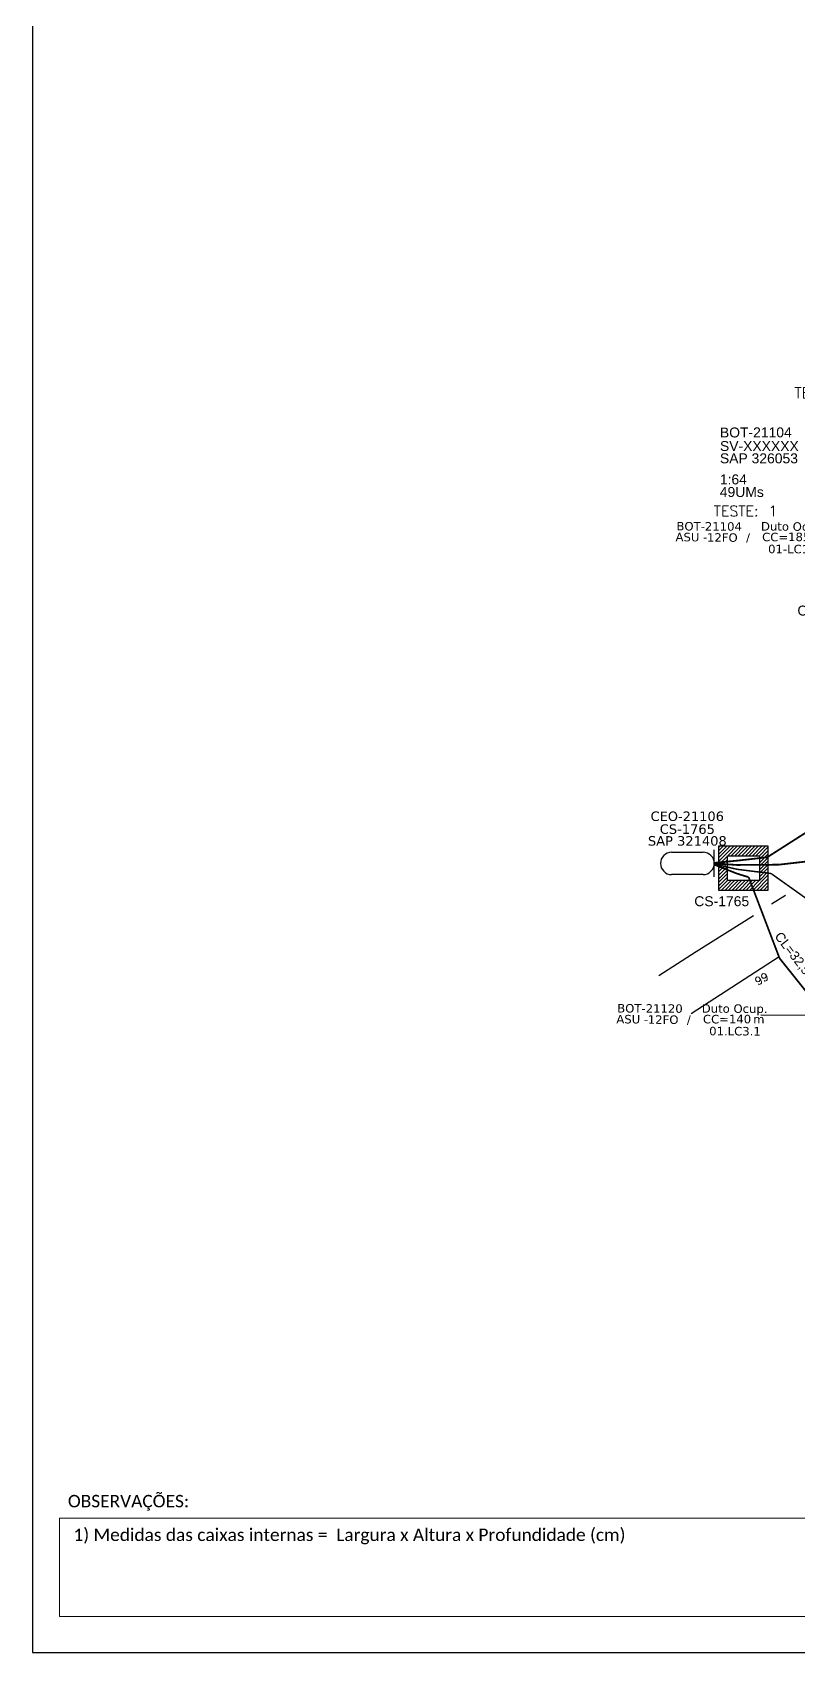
# Model space of a CAD drawing. Header units: inches. Extents: x 121829 to 126040, y 144778 to 145372.
# Drawn here: x 121828.6 to 122013.4, y 144778.4 to 145169 of the extents above; entities that cross this region are included whole.
import ezdxf
from ezdxf.enums import TextEntityAlignment as Align

# ---------------------------------------------------------------- set-up
doc = ezdxf.new("R2010")
doc.units = ezdxf.units.IN
doc.header["$MEASUREMENT"] = 0
for name, color, linetype in [('10.0-Cartográfico', 252, 'Continuous'), ('10.1-Caixas Subterrâneas', 5, 'Continuous'), ('20.4-CEOS', 1, 'Continuous'), ('20.5-CEO', 1, 'Continuous'), ('CAP a instalar', 1, 'Continuous'), ('label_cabos', 7, 'Continuous'), ('Metragem', 92, 'Continuous'), ('MUB', 252, 'Continuous')]:
    doc.layers.add(name, color=color, linetype=linetype)
doc.layers.add("20.0-LEGENDA DOS CDO'S", color=1, linetype='Continuous', lineweight=0)
doc.styles.add('ARIAL', font='arial.ttf')
doc.styles.add('ROMANS', font='ROMANS.SHX', dxfattribs={"height": 2.5})
doc.styles.add('siredit', font='verdana.ttf')
doc.styles.add('WMF-Calibri0', font='calibri.ttf')
doc.dimstyles.new('CC', dxfattribs={"dimtxt": 1, "dimasz": 2, "dimexe": 0.18, "dimexo": 0.0625, "dimgap": 0.09, "dimtad": 0, "dimdec": 0, "dimrnd": 1, "dimzin": 0, "dimdsep": 46, "dimtxsty": 'siredit', "dimblk": 'NONE', "dimcen": 0, "dimse1": 1, "dimse2": 1, "dimsd1": 1, "dimsd2": 1, "dimclrt": 7, "dimadec": 0, "dimazin": 0, "dimtfac": 1, "dimtdec": 0, "dimtofl": 0, "dimtmove": 0, "dimatfit": 3, "dimfxl": 0, "dimtolj": 1, "dimtzin": 0, "dimarcsym": 0})

# ---------------------------------------------------------------- blocks, each defined once
blk = doc.blocks.new('*X10')
at = {"color": 0, "linetype": 'Continuous'}
for p, q in [((-1.25, 0.34099), (-0.49099, 1.1)), ((-1.25, 0.517767), (-0.667767, 1.1)), ((-1.25, 0.694544), (-0.844544, 1.1)), ((-1.25, 0.87132), (-1.02132, 1.1)), ((-1.25, 1.048097), (-1.198097, 1.1)), ((-0.789214, 0.625), (-0.314214, 1.1)), ((-0.612437, 0.625), (-0.137437, 1.1)), ((-0.43566, 0.625), (0.03934, 1.1)), ((-0.258883, 0.625), (0.216117, 1.1)), ((-0.082107, 0.625), (0.392893, 1.1)), ((0.09467, 0.625), (0.56967, 1.1)), ((0.271447, 0.625), (0.746447, 1.1)), ((0.448223, 0.625), (0.923223, 1.1)), ((0.625, 0.625), (1.1, 1.1)), ((0.801777, 0.625), (1.25, 1.073223)), ((0.8035, 0.449947), (1.25, 0.896447)), ((-1.25, 0.164214), (-0.8035, 0.610714)), ((-1.25, -0.012563), (-0.8035, 0.433937)), ((-1.25, -0.18934), (-0.8035, 0.25716)), ((-1.25, -0.366117), (-0.8035, 0.080383)), ((0.8035, 0.27317), (1.25, 0.71967)), ((0.8035, 0.096393), (1.25, 0.542893)), ((0.8035, -0.080383), (1.25, 0.366117)), ((0.8035, -0.25716), (1.25, 0.18934)), ((0.8035, -0.433937), (1.25, 0.012563)), ((-1.25, -0.542893), (-0.8035, -0.096393)), ((-1.25, -0.71967), (-0.8035, -0.27317)), ((-1.25, -0.896447), (-0.8035, -0.449947)), ((-1.25, -1.073223), (-0.801777, -0.625)), ((-1.1, -1.1), (-0.625, -0.625)), ((-0.923223, -1.1), (-0.448223, -0.625)), ((-0.746447, -1.1), (-0.271447, -0.625)), ((-0.56967, -1.1), (-0.09467, -0.625)), ((-0.392893, -1.1), (0.082107, -0.625)), ((-0.216117, -1.1), (0.258883, -0.625)), ((-0.03934, -1.1), (0.43566, -0.625)), ((0.137437, -1.1), (0.612437, -0.625)), ((0.314214, -1.1), (0.789214, -0.625)), ((0.49099, -1.1), (1.25, -0.34099)), ((0.667767, -1.1), (1.25, -0.517767)), ((0.8035, -0.610714), (1.25, -0.164214)), ((0.844544, -1.1), (1.25, -0.694544)), ((1.02132, -1.1), (1.25, -0.87132)), ((1.198097, -1.1), (1.25, -1.048097))]:
    blk.add_line(p, q, dxfattribs=at)
blk = doc.blocks.new('MANHOLE_MQ')
at = {"color": 0, "linetype": 'Continuous'}
for p, q in [((0.00000623, 0.00000569), (-0.00000627, 0.00000569)), ((-0.00000627, 0.00000569), (-0.00000627, -0.00000531)), ((0.00000623, -0.00000531), (0.00000623, 0.00000569)), ((-0.00000404, 0.00000331), (0.00000399, 0.00000331)), ((-0.00000404, -0.00000294), (-0.00000404, 0.00000331)), ((0.00000399, 0.00000331), (0.00000399, -0.00000294)), ((0.00000399, -0.00000294), (-0.00000404, -0.00000294)), ((0.00000399, -0.00000294), (0.00000399, -0.00000294)), ((-0.00000627, -0.00000531), (0.00000623, -0.00000531))]:
    blk.add_line(p, q, dxfattribs=at)
at = {"color": 0, "linetype": 'Continuous', "xscale": 5e-06, "yscale": 5e-06, "zscale": 1e-05}
blk.add_blockref('*X10', (-0.00000002, 0.00000019), dxfattribs=at)
blk = doc.blocks.new('Teste  FTTH')
at = {"color": 0, "lineweight": 0, "style": 'ROMANS'}
for tag, p in [('TESTE', (-2.302, -0.29)), ('QTDE', (0.212, -0.29))]:
    blk.add_attdef(tag, p, '', height=0.48, dxfattribs=at)
for tag, p, flags in [('FID', (-2.227, -1.253), 1), ('FATOR', (-2.227, -2.028), 3), ('ID_ATIVIDADE', (-2.227, -2.716), 3)]:
    blk.add_attdef(tag, p, '', height=0.48, dxfattribs=dict(at, flags=flags))
blk = doc.blocks.new('Inst CB DT OCUP CFOA-SM-ASU-120-S-12')
at = {"layer": 'label_cabos', "color": 0, "style": 'siredit'}
for tag, flags, p in [('ID_ATIVIDADE', 3, (1.31, 2.67)), ('FATOR', 1, (11.56, 2.55))]:
    blk.add_attdef(tag, text='', height=1, rotation=359.69, dxfattribs=dict(at, flags=flags)).set_placement(p, align=Align.MIDDLE_CENTER)
for tag, p in [('TIPO_CABO', (1.26, 0)), ('DESTINO_CABO', (3.13, 1.26)), ('CABO', (4.69, -0.05)), ('/', (7.71, -0.05)), ('LANCE', (10.91, 0)), ('TIPO_CABO', (13.11, 1.24)), ('UND', (15.96, 0)), ('FID', (13.15, -1.41))]:
    blk.add_attdef(tag, text='', height=1, rotation=359.69, dxfattribs=at).set_placement(p, align=Align.MIDDLE_CENTER)
blk.add_attdef('QTDE', (12.43, -0.47), '', height=1, rotation=359.69, dxfattribs=at)
blk = doc.blocks.new('_None')

msp = doc.modelspace()

# ---------------------------------------------------------------- linework, layer by layer
at = {"color": 0, "lineweight": 0}
for p, q in [((121835.13, 144810.74), (122113.38, 144810.74)), ((121835.13, 144787.04), (121835.13, 144810.74)), ((122113.38, 144787.04), (121835.13, 144787.04))]:
    msp.add_line(p, q, dxfattribs=at)
msp.add_lwpolyline([(121828.58, 144778.36), (122667.14, 144778.36), (122667.14, 145372.36), (121828.58, 145372.36), (121828.58, 144778.36)])
at = {"layer": '10.0-Cartográfico'}
for points in [[(122006.88, 144958.87), (122010.23, 144960.97)], [(121979.67, 144941.62), (121988.68, 144947.42), (122002.51, 144956.12)], [(122008.71, 144946.09), (121987.47, 144932.35)]]:
    msp.add_lwpolyline(points, dxfattribs=at)
at = {"layer": '20.5-CEO', "color": 0}
for p, q in [((121982.79, 144971.36), (121990.37, 144971.36)), ((121990.37, 144965.95), (121982.79, 144965.95))]:
    msp.add_line(p, q, dxfattribs=at)
msp.add_lwpolyline([(121993.08, 144965.4), (121993.08, 144971.91)], dxfattribs=at)
for centre, start, end in [((121982.79, 144968.65), 90, 270), ((121990.37, 144968.65), 270, 90)]:
    msp.add_arc(centre, 2.7, start, end, dxfattribs=at)
at = {"layer": 'CAP a instalar', "color": 0, "ltscale": 5}
for points, const_width in [([(122005.86, 144970.13), (122161.47, 145069.45)], 0.429), ([(122008.65, 144968.34), (122050.8, 144973.18), (122062.94, 144966.9), (122062.94, 144966.9), (122062.94, 144966.9)], 0.429), ([(121993.06, 144968.35), (121998.59, 144966.17)], 0.429), ([(121993.07, 144968.78), (121998.59, 144969.31)], 0.429), ([(121993.08, 144968.63), (121998.59, 144968.27)], 0.429), ([(121993.07, 144968.49), (121998.59, 144967.22)], 0.36), ([(121998.59, 144969.31), (122005.86, 144970.13)], 0.429), ([(121998.59, 144968.27), (122008.65, 144968.34)], 0.429), ([(121998.59, 144966.17), (122001.36, 144965.33)], 0.429), ([(121998.59, 144967.22), (122006.78, 144966.21)], 0.36), ([(122001.36, 144965.33), (122008.82, 144945.78), (122024.46, 144926.21)], 0.429), ([(122006.78, 144966.21), (122044.3, 144939.54), (122044.3, 144939.54)], 0.36)]:
    msp.add_lwpolyline(points, dxfattribs=dict(at, const_width=const_width))

# ---------------------------------------------------------------- block references
at = {"layer": '10.1-Caixas Subterrâneas', "color": 30, "xscale": 959362.6629334749, "yscale": 959362.6629334745, "zscale": 959362.6629334745, "rotation": 180.0000000000632}
msp.add_blockref('MANHOLE_MQ', (122000.1, 144967.67), dxfattribs=at)
at = {"layer": "20.0-LEGENDA DOS CDO'S", "color": 0, "lineweight": 0, "xscale": 5.251499999988706, "yscale": 5.251500000071246, "zscale": 5.251499999999977, "rotation": 0.0040785615768439}
for p, values in [((122024.53, 145082.38), {'TESTE': 'TESTE:', 'QTDE': '3'}), ((122005.03, 145053.88), {'TESTE': 'TESTE:', 'QTDE': '1'})]:
    msp.add_blockref('Teste  FTTH', p, dxfattribs=at).add_auto_attribs(values)
at = {"layer": 'label_cabos', "color": 0, "lineweight": 0}
ref = msp.add_blockref('Inst CB DT OCUP CFOA-SM-ASU-120-S-12', (121985.43, 145047.33), dxfattribs=dict(at, xscale=2.04745275589812, yscale=2.047452755912672, zscale=2.047452755905511))
ref.add_attrib('DESTINO_CABO', 'BOT-21104', dxfattribs={"color": 0, "height": 2.047, "rotation": 359.69, "style": 'siredit'}).set_placement((121991.84, 145049.92), align=Align.MIDDLE_CENTER)
ref.add_attrib('CABO', '12FO', dxfattribs={"color": 0, "height": 2.047, "rotation": 359.69, "style": 'siredit'}).set_placement((121995.02, 145047.23), align=Align.MIDDLE_CENTER)
ref.add_attrib('TIPO_CABO', 'Duto Ocup.', dxfattribs={"color": 0, "height": 2.047, "rotation": 359.69, "style": 'siredit'}).set_placement((122012.27, 145049.88), align=Align.MIDDLE_CENTER)
ref.add_attrib('/', '/', dxfattribs={"color": 0, "height": 2.05, "rotation": 359.69, "style": 'siredit'}).set_placement((122001.22, 145047.23), align=Align.MIDDLE_CENTER)
ref.add_attrib('TIPO_CABO', 'ASU - ', dxfattribs={"color": 0, "height": 2.047, "rotation": 359.69, "style": 'siredit'}).set_placement((121988.01, 145047.32), align=Align.MIDDLE_CENTER)
ref.add_attrib('FID', '01-LC1.2', dxfattribs={"color": 0, "height": 2.047, "rotation": 359.69, "style": 'siredit'}).set_placement((122012.35, 145044.44), align=Align.MIDDLE_CENTER)
ref.add_attrib('LANCE', 'CC=', dxfattribs={"color": 0, "height": 2.047, "rotation": 359.69, "style": 'siredit'}).set_placement((122007.76, 145047.34), align=Align.MIDDLE_CENTER)
ref.add_attrib('QTDE', '185', (122010.88, 145046.36), dxfattribs={"color": 0, "height": 2.047, "rotation": 359.69, "style": 'siredit'})
ref.add_attrib('UND', 'm', dxfattribs={"color": 0, "height": 2.05, "rotation": 359.69, "style": 'siredit'}).set_placement((122018.11, 145047.34), align=Align.MIDDLE_CENTER)
ref = msp.add_blockref('Inst CB DT OCUP CFOA-SM-ASU-120-S-12', (121971.15, 144931.09), dxfattribs=dict(at, xscale=2.04745275589812, yscale=2.047452755912672, zscale=2.047452755905511))
ref.add_attrib('DESTINO_CABO', 'BOT-21120', dxfattribs={"color": 0, "height": 2.047, "rotation": 359.69, "style": 'siredit'}).set_placement((121977.56, 144933.68), align=Align.MIDDLE_CENTER)
ref.add_attrib('CABO', '12FO', dxfattribs={"color": 0, "height": 2.047, "rotation": 359.69, "style": 'siredit'}).set_placement((121980.74, 144930.98), align=Align.MIDDLE_CENTER)
ref.add_attrib('TIPO_CABO', 'Duto Ocup.', dxfattribs={"color": 0, "height": 2.047, "rotation": 359.69, "style": 'siredit'}).set_placement((121997.99, 144933.64), align=Align.MIDDLE_CENTER)
ref.add_attrib('/', '/', dxfattribs={"color": 0, "height": 2.05, "rotation": 359.69, "style": 'siredit'}).set_placement((121986.94, 144930.98), align=Align.MIDDLE_CENTER)
ref.add_attrib('TIPO_CABO', 'ASU - ', dxfattribs={"color": 0, "height": 2.047, "rotation": 359.69, "style": 'siredit'}).set_placement((121973.73, 144931.08), align=Align.MIDDLE_CENTER)
ref.add_attrib('FID', '01.LC3.1', dxfattribs={"color": 0, "height": 2.047, "rotation": 359.69, "style": 'siredit'}).set_placement((121998.07, 144928.2), align=Align.MIDDLE_CENTER)
ref.add_attrib('LANCE', 'CC=', dxfattribs={"color": 0, "height": 2.047, "rotation": 359.69, "style": 'siredit'}).set_placement((121993.49, 144931.09), align=Align.MIDDLE_CENTER)
ref.add_attrib('QTDE', '140', (121996.6, 144930.12), dxfattribs={"color": 0, "height": 2.047, "rotation": 359.69, "style": 'siredit'})
ref.add_attrib('UND', 'm', dxfattribs={"color": 0, "height": 2.05, "rotation": 359.69, "style": 'siredit'}).set_placement((122003.83, 144931.09), align=Align.MIDDLE_CENTER)

# ---------------------------------------------------------------- texts
at = {"lineweight": 0, "char_height": 3, "width": 277.1819, "attachment_point": 1, "style": 'WMF-Calibri0'}
for s, insert in [('OBSERVAÇÕES:', (121837.14, 144816.38)), ('1) Medidas das caixas internas =  Largura x Altura x Profundidade (cm)', (121838.49, 144808.26))]:
    msp.add_mtext(s, dxfattribs=dict(at, insert=insert))
at = {"layer": '10.1-Caixas Subterrâneas', "color": 30, "style": 'ARIAL'}
for s, p in [('CS-4112', (122013.13, 145028.41)), ('CS-1765', (121988.26, 144958.33))]:
    msp.add_text(s, height=2.4, dxfattribs=at).set_placement(p)
at = {"layer": "20.0-LEGENDA DOS CDO'S", "color": 0, "style": 'ARIAL'}
for s, rotation, p in [('BOT-21104', 0.118, (121994.44, 145071.35)), ('SV-XXXXXX', 359.9724, (121994.45, 145068.08)), ('SAP 326053', 359.9724, (121994.44, 145065.12)), ('1:64', 359.9724, (121994.42, 145060.04)), ('49UMs', 359.9724, (121994.41, 145057))]:
    msp.add_text(s, height=2.4, rotation=rotation, dxfattribs=at).set_placement(p)
at = {"layer": '20.4-CEOS', "color": 7, "style": 'siredit'}
msp.add_text('CEO-21106', height=2.28, dxfattribs=at).set_placement((121986.56, 144981.16), align=Align.TOP_CENTER)
at = {"layer": '20.5-CEO', "color": 7, "style": 'siredit'}
for s, p in [('CS-1765', (121986.58, 144978.06)), ('SAP 321408', (121986.58, 144975.22))]:
    msp.add_text(s, height=2.289, dxfattribs=at).set_placement(p, align=Align.TOP_CENTER)
at = {"layer": 'Metragem', "style": 'ARIAL'}
msp.add_attdef('CL=32,50', text='(XX/YY)', height=2.25, rotation=307.7258, dxfattribs=at).set_placement((122011.7, 144945.61), align=Align.CENTER)
at = {"layer": 'MUB', "style": 'ROMANS'}
msp.add_text('99', height=1.913, rotation=29.6883, dxfattribs=at).set_placement((122003.56, 144939.17))

# ---------------------------------------------------------------- leaders
at = {"layer": 'label_cabos'}
msp.add_leader([(122016.5, 144932.01), (122004.3, 144932.08)], dimstyle='CC', override={"dimasz": 1, "dimgap": 0.09, "dimtad": 0}, dxfattribs=at)

doc.saveas('drawing.dxf')
